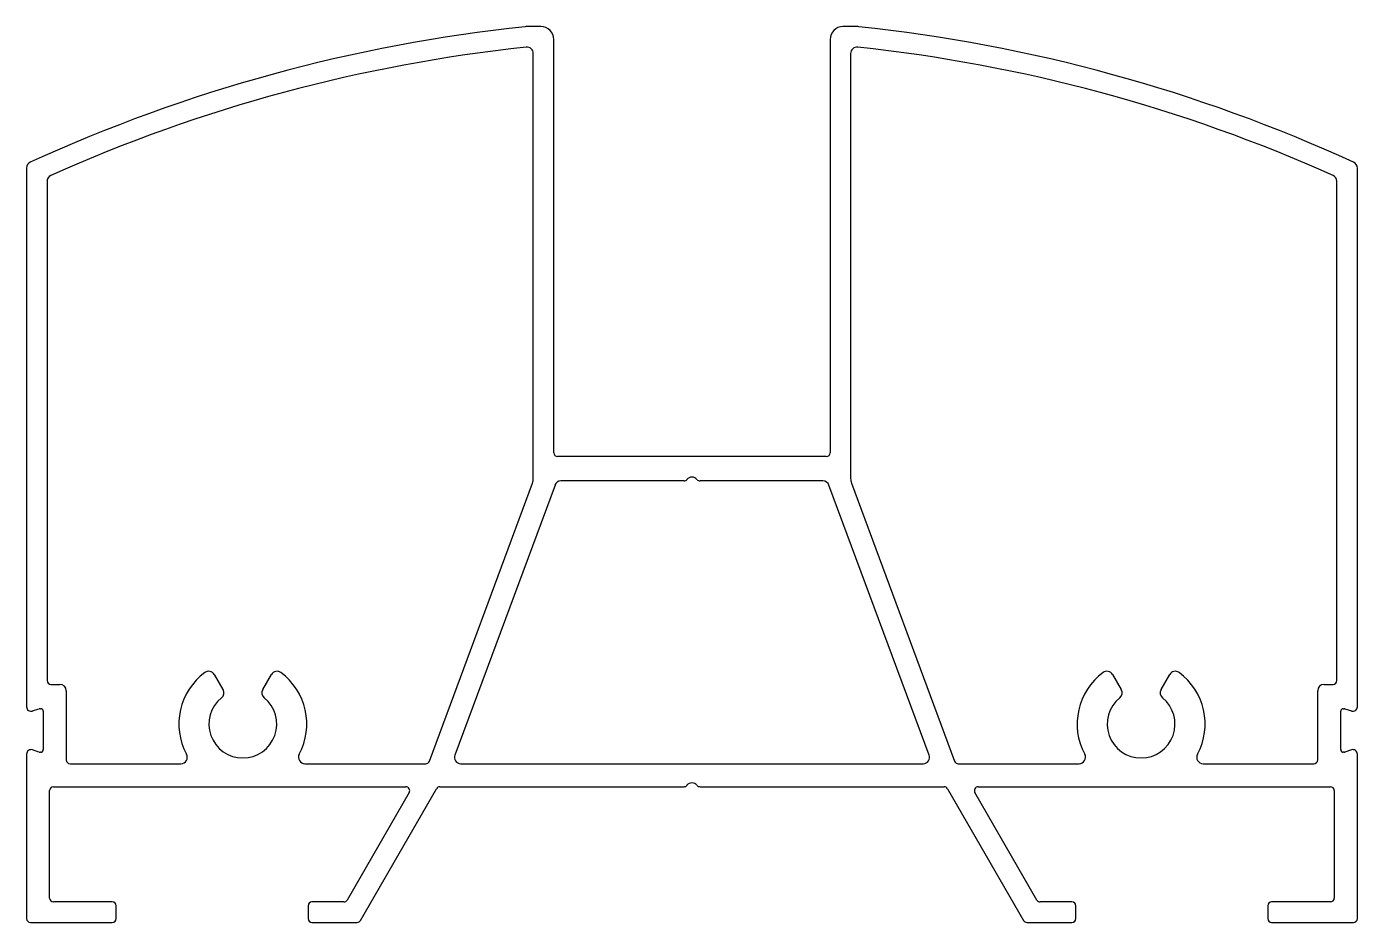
# Model space of a CAD drawing. Extents: x -49 to 55, y -24 to 46.
import ezdxf

# ---------------------------------------------------------------- set-up
doc = ezdxf.new("R2010")
doc.units = 0
doc.layers.add('WYMIARY', color=1, linetype='CONTINUOUS')

msp = doc.modelspace()

# ---------------------------------------------------------------- linework, layer by layer
at = {"layer": 'WYMIARY', "color": 0}
for p, q in [((-8.64, 45.7), (-9.76, 45.7)), ((16.09, 45.7), (14.96, 45.7)), ((-7.64, 12.4), (-7.64, 44.7)), ((13.96, 44.7), (13.96, 12.4)), ((-9.24, 10.38), (-9.24, 43.6)), ((15.56, 43.6), (15.56, 10.38)), ((-48.84, 34.65), (-48.84, -7.45)), ((55.16, -7.45), (55.16, 34.65)), ((-47.24, 33.62), (-47.24, -5.4)), ((53.56, -5.4), (53.56, 33.62)), ((13.66, 12.1), (-7.34, 12.1)), ((-17.36, -11.7), (-9.3, 10.03)), ((-7.54, 9.88), (-15.37, -11.22)), ((2.54, 10.2), (-7.08, 10.2)), ((13.4, 10.2), (3.79, 10.2)), ((21.7, -11.22), (13.87, 9.88)), ((15.63, 10.03), (23.69, -11.7)), ((-34.17, -4.93), (-33.49, -6.11)), ((-30.38, -6.11), (-29.7, -4.93)), ((36.03, -4.93), (36.71, -6.11)), ((39.82, -6.11), (40.5, -4.93)), ((-46.94, -5.7), (-46.24, -5.7)), ((-45.74, -6.2), (-45.74, -11.6)), ((52.06, -11.6), (52.06, -6.2)), ((52.56, -5.7), (53.26, -5.7)), ((-48.37, -7.78), (-47.87, -7.61)), ((-47.8, -7.6), (-47.74, -7.6)), ((-47.54, -7.8), (-47.54, -10.8)), ((53.86, -10.8), (53.86, -7.8)), ((54.06, -7.6), (54.13, -7.6)), ((54.19, -7.61), (54.7, -7.78)), ((-48.84, -11.15), (-48.84, -24)), ((-47.87, -10.99), (-48.37, -10.82)), ((-47.74, -11), (-47.8, -11)), ((54.13, -11), (54.06, -11)), ((54.7, -10.82), (54.19, -10.99)), ((55.16, -24), (55.16, -11.15)), ((-45.44, -11.9), (-36.78, -11.9)), ((-27.09, -11.9), (-17.65, -11.9)), ((-14.9, -11.9), (21.23, -11.9)), ((23.97, -11.9), (33.42, -11.9)), ((43.11, -11.9), (51.76, -11.9)), ((-47.04, -22.4), (-47.04, -14)), ((-46.74, -13.7), (-19.2, -13.7)), ((-18.94, -14.15), (-23.79, -22.55)), ((-22.75, -24.15), (-16.8, -13.85)), ((-16.54, -13.7), (2.54, -13.7)), ((3.79, -13.7), (22.87, -13.7)), ((23.13, -13.85), (29.08, -24.15)), ((30.12, -22.55), (25.27, -14.15)), ((25.53, -13.7), (53.06, -13.7)), ((53.36, -14), (53.36, -22.4)), ((-42.14, -22.7), (-46.74, -22.7)), ((-24.05, -22.7), (-26.54, -22.7)), ((32.86, -22.7), (30.38, -22.7)), ((53.06, -22.7), (48.46, -22.7)), ((-41.84, -24), (-41.84, -23)), ((-26.84, -23), (-26.84, -24)), ((33.16, -24), (33.16, -23)), ((48.16, -23), (48.16, -24)), ((-48.54, -24.3), (-42.14, -24.3)), ((-26.54, -24.3), (-23.01, -24.3)), ((29.34, -24.3), (32.86, -24.3)), ((48.46, -24.3), (54.86, -24.3))]:
    msp.add_line(p, q, dxfattribs=at)
for centre, radius, start, end in [((3.16, -77.78), 124.16, 96.0235, 114.6109), ((-9.76, 44.7), 1, 90, 96.0235), ((-8.64, 44.7), 1, 0, 90), ((14.96, 44.7), 1, 90, 180), ((16.09, 44.7), 1, 83.9765, 90), ((3.16, -77.78), 124.16, 65.3891, 83.9765), ((3.16, -77.78), 122.56, 96.0665, 114.1298), ((-9.74, 43.6), 0.5, 0, 96.0665), ((16.06, 43.6), 0.5, 83.9335, 180), ((3.16, -77.78), 122.56, 65.8702, 83.9335), ((-48.34, 34.65), 0.5, 114.6109, 180), ((54.66, 34.65), 0.5, 360, 65.3891), ((-46.74, 33.62), 0.5, 114.1298, 180), ((53.06, 33.62), 0.5, 0, 65.8702), ((-7.34, 12.4), 0.3, 180, 270), ((13.66, 12.4), 0.3, 270, 0), ((3.16, 10), 0.5, 38.6822, 141.3178), ((-10.24, 10.38), 1, 339.6431, 0), ((-7.08, 9.7), 0.5, 90, 159.6431), ((2.54, 10.5), 0.3, 270, 321.3178), ((3.79, 10.5), 0.3, 218.6822, 270), ((13.4, 9.7), 0.5, 20.3569, 90), ((16.56, 10.38), 1, 180, 200.3569), ((-31.94, -8.8), 5, 126.3794, 208.2115), ((-34.61, -5.18), 0.5, 30, 126.3794), ((-29.27, -5.18), 0.5, 53.6206, 150), ((-31.94, -8.8), 5, 331.7885, 53.6206), ((38.26, -8.8), 5, 126.3794, 208.2115), ((35.59, -5.18), 0.5, 30, 126.3794), ((40.93, -5.18), 0.5, 53.6206, 150), ((38.26, -8.8), 5, 331.7885, 53.6206), ((-46.94, -5.4), 0.3, 180, 270), ((-46.24, -6.2), 0.5, 0, 90), ((-33.92, -6.36), 0.5, 309.1332, 30), ((-29.95, -6.36), 0.5, 150, 230.8668), ((36.28, -6.36), 0.5, 309.1332, 30), ((40.25, -6.36), 0.5, 150, 230.8668), ((52.56, -6.2), 0.5, 90, 180), ((53.26, -5.4), 0.3, 270, 0), ((-31.94, -8.8), 2.65, 129.1332, 50.8668), ((38.26, -8.8), 2.65, 129.1332, 50.8668), ((-48.49, -7.45), 0.35, 180, 288.6516), ((-47.8, -7.8), 0.2, 90, 108.6516), ((-47.74, -7.8), 0.2, 0, 90), ((54.06, -7.8), 0.2, 90, 180), ((54.13, -7.8), 0.2, 71.3484, 90), ((54.81, -7.45), 0.35, 251.3484, 360), ((-48.49, -11.15), 0.35, 71.3484, 180), ((-47.8, -10.8), 0.2, 251.3484, 270), ((-47.74, -10.8), 0.2, 270, 0), ((-36.78, -11.4), 0.5, 270, 28.2115), ((-27.09, -11.4), 0.5, 151.7885, 270), ((-14.9, -11.4), 0.5, 159.6431, 270), ((21.23, -11.4), 0.5, 270, 20.3569), ((33.42, -11.4), 0.5, 270, 28.2115), ((43.11, -11.4), 0.5, 151.7885, 270), ((54.06, -10.8), 0.2, 180, 270), ((54.13, -10.8), 0.2, 270, 288.6516), ((54.81, -11.15), 0.35, 0, 108.6516), ((-45.44, -11.6), 0.3, 180, 270), ((-17.65, -11.6), 0.3, 270, 339.6431), ((23.97, -11.6), 0.3, 200.3569, 270), ((51.76, -11.6), 0.3, 270, 0), ((3.16, -13.9), 0.5, 38.6822, 141.3178), ((-46.74, -14), 0.3, 90, 180), ((-19.2, -14), 0.3, 330, 90), ((-16.54, -14), 0.3, 90, 150), ((2.54, -13.4), 0.3, 270, 321.3178), ((3.79, -13.4), 0.3, 218.6822, 270), ((22.87, -14), 0.3, 30, 90), ((25.53, -14), 0.3, 90, 210), ((53.06, -14), 0.3, 0, 90), ((-46.74, -22.4), 0.3, 180, 270), ((-42.14, -23), 0.3, 0, 90), ((-26.54, -23), 0.3, 90, 180), ((-24.05, -22.4), 0.3, 270, 330), ((30.38, -22.4), 0.3, 210, 270), ((32.86, -23), 0.3, 0, 90), ((48.46, -23), 0.3, 90, 180), ((53.06, -22.4), 0.3, 270, 0), ((-48.54, -24), 0.3, 180, 270), ((-42.14, -24), 0.3, 270, 0), ((-26.54, -24), 0.3, 180, 270), ((-23.01, -24), 0.3, 270, 330), ((29.34, -24), 0.3, 210, 270), ((32.86, -24), 0.3, 270, 360), ((48.46, -24), 0.3, 180, 270), ((54.86, -24), 0.3, 270, 0)]:
    msp.add_arc(centre, radius, start, end, dxfattribs=at)

doc.saveas('drawing.dxf')
